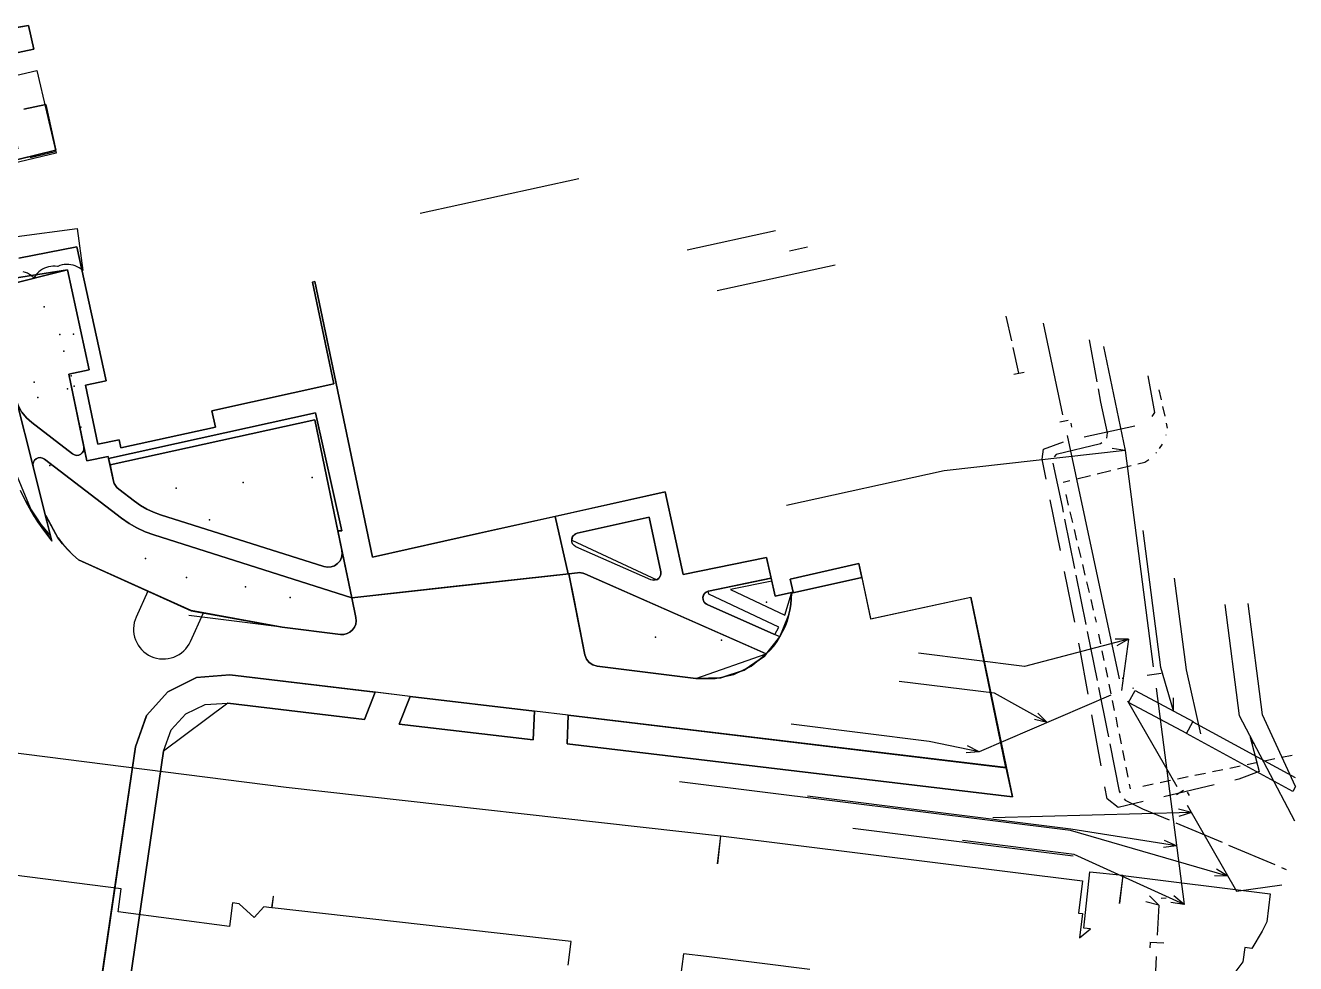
# Model space of a CAD drawing. Header units: metres. Extents: x 8858 to 9287, y -8974 to -8722.
# Drawn here: x 9143.1 to 9232.7, y -8821.9 to -8755.7 of the extents above; entities that cross this region are included whole.
import ezdxf

# ---------------------------------------------------------------- set-up
doc = ezdxf.new("R2010")
doc.units = ezdxf.units.M
for name, color, linetype in [('BOUNDARY', 7, 'Continuous'), ('CURB', 7, 'Continuous'), ('ELECTR_CABLE', 7, 'Continuous'), ('GAS', 7, 'Continuous'), ('GRASS', 7, 'Continuous'), ('GROUND', 7, 'Continuous'), ('HEAT', 7, 'Continuous'), ('LAMP', 7, 'Continuous'), ('OVERHEAD_POWER_LINE', 7, 'Continuous'), ('ROAD', 7, 'Continuous'), ('SEWER', 7, 'Continuous'), ('SIDEWALK_PATH', 7, 'Continuous'), ('TREE', 7, 'Continuous'), ('WATER_PIPELINE', 7, 'Continuous')]:
    doc.layers.add(name, color=color, linetype=linetype)

msp = doc.modelspace()

# ---------------------------------------------------------------- linework, layer by layer
at = {"layer": 'BOUNDARY'}
for points in [[(9111.205, -8761.26), (9143.347, -8755.734), (9143.713, -8757.412), (9142.177, -8757.746)], [(9143.024, -8761.655), (9144.566, -8761.318), (9145.264, -8764.538), (9141.237, -8765.515)], [(9142.661, -8772.156), (9146.757, -8771.351), (9148.825, -8780.819), (9147.374, -8781.117), (9148.229, -8785.281), (9149.732, -8784.973), (9149.856, -8785.542), (9156.518, -8784.075), (9156.264, -8782.936), (9164.881, -8781.017), (9163.363, -8773.841), (9163.534, -8773.805), (9167.59, -8793.243), (9175.135, -8791.566), (9188.245, -8788.651), (9189.499, -8794.488), (9195.377, -8793.277), (9195.978, -8796.011), (9197.26, -8795.721), (9197.046, -8794.8), (9201.891, -8793.706), (9202.721, -8797.601), (9209.779, -8796.07), (9212.717, -8810.176), (9181.32, -8806.417), (9181.397, -8804.411), (9179.016, -8804.126), (9178.937, -8806.131), (9169.471, -8805.03), (9170.258, -8803.078), (9167.779, -8802.775), (9167.03, -8804.706), (9157.398, -8803.553), (9152.862, -8806.933), (9150.341, -8824.183)]]:
    msp.add_lwpolyline(points, dxfattribs=at)
at = {"layer": 'CURB'}
for points in [[(9146.09, -8772.982), (9141.514, -8774.129)], [(9146.09, -8772.982), (9147.632, -8780.043), (9146.194, -8780.338), (9147.247, -8785.471)], [(9223.218, -8782.143), (9223.067, -8781.459)], [(9223.477, -8783.316), (9223.326, -8782.632)], [(9149.093, -8786.734), (9163.526, -8783.556)], [(9165.447, -8792.764), (9163.526, -8783.556)], [(9143.569, -8783.761), (9146.453, -8785.969)], [(9223.66, -8784.146), (9223.585, -8783.804)], [(9223.098, -8785.593), (9223.288, -8785.289)], [(9223.558, -8784.636), (9223.561, -8784.627)], [(9222.822, -8785.928), (9222.875, -8785.875)], [(9143.672, -8786.851), (9144.992, -8792.117)], [(9144.461, -8786.332), (9149.901, -8790.498)], [(9149.09, -8786.735), (9149.344, -8787.884)], [(9218.695, -8787.377), (9219.645, -8787.141)], [(9220.13, -8787.021), (9221.081, -8786.785)], [(9221.566, -8786.665), (9222.041, -8786.547)], [(9222.041, -8786.547), (9222.344, -8786.354)], [(9216.299, -8787.971), (9216.774, -8787.853)], [(9217.259, -8787.733), (9218.21, -8787.497)], [(9149.713, -8788.464), (9150.813, -8789.307)], [(9216.681, -8789.579), (9216.503, -8788.831)], [(9143.131, -8789.301), (9144.992, -8792.117)], [(9152.644, -8790.261), (9164.166, -8793.922)], [(9187.922, -8794.288), (9187.096, -8790.443), (9182.032, -8791.569)], [(9216.974, -8790.813), (9216.797, -8790.065)], [(9152.189, -8791.69), (9166.147, -8796.125)], [(9217.268, -8792.047), (9217.09, -8791.299)], [(9187.231, -8794.85), (9181.939, -8792.514)], [(9217.561, -8793.281), (9217.383, -8792.533)], [(9181.436, -8794.42), (9182.05, -8794.351)], [(9217.854, -8794.515), (9217.676, -8793.767)], [(9181.435, -8794.42), (9173.282, -8795.329)], [(9181.435, -8794.42), (9181.785, -8796.177)], [(9195.352, -8800.074), (9182.565, -8794.43)], [(9195.693, -8794.743), (9191.291, -8795.65)], [(9202.1, -8794.684), (9197.138, -8795.805)], [(9218.147, -8795.749), (9217.97, -8795.001)], [(9173.282, -8795.329), (9166.147, -8796.125)], [(9166.435, -8797.504), (9166.147, -8796.125)], [(9181.785, -8796.177), (9182.575, -8800.145)], [(9196.326, -8798.865), (9191.19, -8796.597)], [(9218.441, -8796.983), (9218.263, -8796.235)], [(9165.334, -8798.701), (9154.654, -8797.379)], [(9196.326, -8798.865), (9196.94, -8797.381)], [(9218.645, -8797.843), (9218.556, -8797.469)], [(9218.956, -8799.362), (9218.816, -8798.676)], [(9190.401, -8801.805), (9195.352, -8800.074)], [(9219.197, -8800.538), (9219.056, -8799.852)], [(9190.401, -8801.805), (9183.433, -8800.942)], [(9219.438, -8801.714), (9219.297, -8801.028)], [(9157.534, -8801.554), (9167.799, -8802.783)], [(9219.678, -8802.89), (9219.538, -8802.204)], [(9170.258, -8803.078), (9179.016, -8804.126)], [(9219.919, -8804.066), (9219.779, -8803.379)], [(9181.397, -8804.411), (9212.287, -8808.11)], [(9220.16, -8805.241), (9220.02, -8804.555)], [(9220.401, -8806.417), (9220.26, -8805.731)], [(9148.356, -8823.928), (9150.883, -8806.643)], [(9220.642, -8807.593), (9220.501, -8806.907)], [(9230.001, -8807.748), (9229.265, -8807.9)], [(9231.227, -8807.494), (9230.491, -8807.646)], [(9232.452, -8807.24), (9231.716, -8807.392)], [(9220.882, -8808.769), (9220.742, -8808.083)], [(9226.324, -8808.51), (9225.588, -8808.662)], [(9227.55, -8808.256), (9226.813, -8808.408)], [(9228.775, -8808.002), (9228.039, -8808.154)], [(9221.053, -8809.602), (9220.983, -8809.259)], [(9222.647, -8809.272), (9221.911, -8809.424)], [(9223.872, -8809.018), (9223.136, -8809.17)], [(9225.098, -8808.764), (9224.362, -8808.916)]]:
    msp.add_lwpolyline(points, dxfattribs=at)
at = {"layer": 'ELECTR_CABLE'}
for points in [[(9143.469, -8765.061), (9145.251, -8764.622)], [(9212.667, -8777.985), (9212.283, -8776.252)], [(9218.138, -8777.927), (9218.669, -8780.895)], [(9213.175, -8780.272), (9212.776, -8778.473)], [(9212.809, -8780.352), (9213.541, -8780.192)], [(9222.574, -8783.338), (9222.753, -8783.039), (9222.288, -8780.466)], [(9218.757, -8781.387), (9218.922, -8782.311), (9219.403, -8784.486), (9219.346, -8784.858)], [(9217.772, -8784.774), (9221.336, -8783.978)], [(9215.086, -8787.743), (9214.805, -8786.344), (9214.901, -8785.625), (9216.315, -8785.126)], [(9219.015, -8785.196), (9218.921, -8785.264), (9215.81, -8786.005), (9215.658, -8786.176)], [(9215.571, -8786.614), (9216.217, -8789.674), (9216.299, -8790.08)], [(9216.099, -8792.794), (9215.381, -8789.214)], [(9216.398, -8790.571), (9217.097, -8794.043)], [(9217.112, -8797.846), (9216.394, -8794.265)], [(9217.196, -8794.533), (9217.895, -8798.005)], [(9217.994, -8798.495), (9218.694, -8801.967)], [(9218.061, -8802.909), (9217.479, -8799.676), (9217.407, -8799.317)], [(9218.792, -8802.457), (9219.401, -8805.479), (9219.49, -8805.93)], [(9218.975, -8807.98), (9218.327, -8804.386)], [(9219.588, -8806.42), (9220.252, -8809.769), (9220.321, -8809.876)], [(9230.123, -8808.368), (9228.682, -8808.92), (9228.407, -8808.984)], [(9221.929, -8810.499), (9220.179, -8810.909), (9219.394, -8810.309), (9219.24, -8809.456)], [(9226.946, -8809.326), (9223.39, -8810.158)], [(9220.593, -8810.296), (9220.659, -8810.399), (9221.894, -8811), (9223.778, -8811.797)], [(9224.239, -8811.992), (9227.501, -8813.373)], [(9227.961, -8813.568), (9231.223, -8814.948)], [(9231.683, -8815.143), (9232.029, -8815.29)]]:
    msp.add_lwpolyline(points, dxfattribs=at)
at = {"layer": 'GAS'}
for points in [[(9228.727, -8804.44), (9227.711, -8796.59)], [(9230.344, -8804.381), (9229.328, -8796.531)], [(9232.637, -8811.876), (9228.727, -8804.44)], [(9232.682, -8809.435), (9230.344, -8804.381)]]:
    msp.add_lwpolyline(points, dxfattribs=at)
at = {"layer": 'GRASS'}
for points in [[(9146.09, -8772.982), (9140.379, -8773.875), (9140.787, -8775.342), (9140.758, -8775.147), (9140.768, -8774.952), (9140.815, -8774.763), (9140.899, -8774.585), (9141.016, -8774.427), (9141.161, -8774.296), (9141.328, -8774.195), (9141.514, -8774.129)], [(9163.526, -8783.556), (9164.9, -8790.142), (9165.162, -8791.396), (9165.443, -8791.407), (9163.588, -8783.069), (9148.995, -8786.286), (9149.093, -8786.734)], [(9149.093, -8786.734), (9149.344, -8787.884), (9149.396, -8788.052), (9149.477, -8788.207), (9149.583, -8788.345), (9149.713, -8788.464), (9150.813, -8789.307), (9151.238, -8789.604), (9151.687, -8789.863), (9152.156, -8790.082), (9152.644, -8790.261), (9164.166, -8793.922), (9164.423, -8793.968), (9164.68, -8793.946), (9164.923, -8793.859), (9165.139, -8793.711), (9165.308, -8793.511), (9165.419, -8793.279), (9165.467, -8793.026), (9165.447, -8792.764), (9163.526, -8783.556)], [(9166.147, -8796.125), (9152.189, -8791.69), (9151.58, -8791.467), (9150.994, -8791.193), (9150.433, -8790.869), (9149.901, -8790.498), (9144.461, -8786.332), (9144.324, -8786.258), (9144.175, -8786.23), (9144.024, -8786.247), (9143.882, -8786.311), (9143.767, -8786.416), (9143.691, -8786.548), (9143.658, -8786.696), (9143.672, -8786.851), (9144.526, -8790.26), (9145.4, -8791.857), (9145.731, -8792.286), (9146.085, -8792.696), (9146.461, -8793.086), (9146.86, -8793.453), (9154.824, -8797.03), (9161.24, -8798.194), (9165.334, -8798.701), (9165.572, -8798.702), (9165.801, -8798.648), (9166.011, -8798.541), (9166.192, -8798.386), (9166.332, -8798.192), (9166.421, -8797.974), (9166.456, -8797.742), (9166.435, -8797.504)], [(9187.096, -8790.443), (9182.032, -8791.569), (9181.873, -8791.635), (9181.748, -8791.747), (9181.668, -8791.895), (9181.641, -8792.065), (9187.637, -8794.849), (9187.779, -8794.753), (9187.879, -8794.619), (9187.929, -8794.459), (9187.922, -8794.288)], [(9195.352, -8800.074), (9182.565, -8794.43), (9182.441, -8794.385), (9182.312, -8794.356), (9182.182, -8794.345), (9182.05, -8794.351), (9181.435, -8794.42), (9181.785, -8796.177), (9182.575, -8800.145), (9182.684, -8800.44), (9182.875, -8800.682), (9183.13, -8800.855), (9183.433, -8800.942), (9190.401, -8801.805), (9191.766, -8801.82), (9193.081, -8801.525), (9194.294, -8800.937)], [(9202.1, -8794.684), (9201.891, -8793.706), (9197.046, -8794.8), (9197.26, -8795.721), (9197.138, -8795.749), (9197.138, -8795.805)], [(9195.693, -8794.743), (9195.743, -8794.944), (9192.843, -8795.542), (9196.667, -8797.345), (9197.138, -8795.805), (9197.091, -8796.605), (9196.938, -8797.389), (9196.682, -8798.146), (9196.326, -8798.865), (9195.964, -8798.705), (9196.257, -8798.195), (9191.303, -8795.859), (9191.262, -8795.656)], [(9197.138, -8795.805), (9197.138, -8795.749), (9195.978, -8796.011), (9195.743, -8794.944), (9192.843, -8795.542), (9196.667, -8797.345)], [(9191.303, -8795.859), (9191.262, -8795.657), (9191.12, -8795.72), (9191.007, -8795.821), (9190.929, -8795.951), (9190.893, -8796.102), (9190.906, -8796.256), (9190.963, -8796.397), (9191.059, -8796.514), (9191.19, -8796.597), (9195.9, -8798.676), (9195.964, -8798.705), (9196.257, -8798.195)], [(9167.777, -8802.781), (9157.534, -8801.554), (9155.198, -8801.734), (9153.174, -8802.747), (9151.667, -8804.436), (9150.883, -8806.643), (9148.368, -8823.845), (9150.341, -8824.183), (9152.862, -8806.934), (9153.398, -8805.439), (9154.43, -8804.304), (9155.812, -8803.639), (9157.398, -8803.553), (9167.03, -8804.706)], [(9170.258, -8803.078), (9169.471, -8805.03), (9178.937, -8806.131), (9179.016, -8804.126)], [(9181.397, -8804.411), (9181.32, -8806.417), (9212.717, -8810.176), (9212.287, -8808.11)]]:
    msp.add_lwpolyline(points, close=True, dxfattribs=at)
msp.add_lwpolyline([(9142.886, -8783.026), (9143.195, -8783.421), (9143.569, -8783.761), (9146.453, -8785.969), (9146.588, -8786.042), (9146.734, -8786.071), (9146.883, -8786.056), (9147.023, -8785.996), (9147.139, -8785.896), (9147.217, -8785.769), (9147.255, -8785.624), (9147.247, -8785.471), (9146.194, -8780.338), (9147.632, -8780.043), (9146.09, -8772.982), (9141.514, -8774.129)], dxfattribs=at)
at = {"layer": 'GROUND'}
for points in [[(9143.347, -8755.734), (9143.713, -8757.412), (9143.713, -8757.412), (9143.347, -8755.734), (9142.36, -8755.904), (9142.523, -8756.647), (9140.988, -8756.98), (9142.604, -8764.44), (9139.293, -8765.27), (9139.098, -8765.299), (9138.903, -8765.289), (9138.714, -8765.242), (9138.536, -8765.158), (9138.378, -8765.04), (9138.247, -8764.896), (9138.147, -8764.728), (9138.08, -8764.543), (9136.181, -8756.966), (9134.735, -8757.215)], [(9142.483, -8782.108), (9140.787, -8775.342), (9140.379, -8773.875), (9146.09, -8772.982), (9147.632, -8780.043), (9146.194, -8780.338), (9147.247, -8785.471), (9147.255, -8785.624), (9147.217, -8785.769), (9147.139, -8785.896), (9147.023, -8785.996), (9146.883, -8786.056), (9146.734, -8786.071), (9146.588, -8786.042), (9146.453, -8785.969), (9143.569, -8783.761), (9143.195, -8783.421), (9142.886, -8783.026), (9142.646, -8782.586)], [(9163.363, -8773.841), (9163.534, -8773.805), (9167.59, -8793.243), (9175.135, -8791.566), (9188.245, -8788.651), (9189.499, -8794.488), (9195.377, -8793.277), (9195.978, -8796.011), (9197.26, -8795.721), (9197.046, -8794.8), (9201.891, -8793.706), (9202.1, -8794.684), (9197.138, -8795.805), (9197.128, -8796.203), (9197.091, -8796.6), (9197.029, -8796.993), (9196.94, -8797.381), (9196.824, -8797.767), (9196.683, -8798.144), (9196.517, -8798.51), (9196.326, -8798.865), (9196.326, -8798.865), (9195.9, -8798.676), (9191.19, -8796.597), (9191.057, -8796.511), (9190.959, -8796.39), (9190.903, -8796.246), (9190.895, -8796.087), (9190.936, -8795.934), (9191.022, -8795.804), (9191.142, -8795.707), (9191.291, -8795.65), (9195.699, -8794.742), (9195.377, -8793.277), (9189.499, -8794.488), (9188.245, -8788.651), (9180.489, -8790.375), (9180.489, -8790.375), (9175.135, -8791.566), (9167.59, -8793.243), (9163.534, -8773.805), (9163.363, -8773.841)], [(9165.467, -8793.026), (9165.419, -8793.279), (9165.308, -8793.511), (9165.139, -8793.711), (9164.923, -8793.859), (9164.68, -8793.946), (9164.423, -8793.968), (9164.166, -8793.922), (9152.644, -8790.261), (9152.156, -8790.082), (9151.687, -8789.863), (9151.238, -8789.604), (9150.813, -8789.307), (9149.713, -8788.464), (9149.583, -8788.345), (9149.477, -8788.207), (9149.396, -8788.052), (9149.344, -8787.884), (9148.995, -8786.286), (9163.588, -8783.069), (9165.443, -8791.407), (9165.162, -8791.396), (9165.447, -8792.764)], [(9166.435, -8797.504), (9166.456, -8797.742), (9166.421, -8797.974), (9166.332, -8798.192), (9166.192, -8798.386), (9166.011, -8798.541), (9165.801, -8798.648), (9165.572, -8798.702), (9165.334, -8798.701), (9161.24, -8798.194), (9154.806, -8797.027), (9146.86, -8793.453), (9146.471, -8793.094), (9146.101, -8792.715), (9145.752, -8792.317), (9145.424, -8791.901), (9144.559, -8790.305), (9144.526, -8790.26), (9143.672, -8786.851), (9143.658, -8786.696), (9143.691, -8786.548), (9143.767, -8786.416), (9143.882, -8786.311), (9144.024, -8786.247), (9144.175, -8786.23), (9144.324, -8786.258), (9144.461, -8786.332), (9149.901, -8790.498), (9150.433, -8790.869), (9150.994, -8791.193), (9151.58, -8791.467), (9152.189, -8791.69), (9166.147, -8796.125)], [(9190.401, -8801.805), (9183.433, -8800.942), (9183.132, -8800.856), (9182.878, -8800.685), (9182.687, -8800.445), (9182.576, -8800.152), (9181.436, -8794.42), (9182.001, -8794.356), (9182.145, -8794.344), (9182.288, -8794.353), (9182.429, -8794.382), (9182.565, -8794.43), (9194.668, -8799.772), (9195.352, -8800.074), (9195.382, -8800.048), (9195.227, -8800.242), (9193.806, -8801.225), (9192.164, -8801.762)], [(9212.717, -8810.176), (9181.32, -8806.417), (9181.397, -8804.411), (9212.251, -8808.106), (9209.779, -8796.07)], [(9178.937, -8806.131), (9169.471, -8805.03), (9170.258, -8803.078), (9179.016, -8804.126)]]:
    msp.add_lwpolyline(points, close=True, dxfattribs=at)
msp.add_lwpolyline([(9148.356, -8823.928), (9149.485, -8816.203), (9150.883, -8806.643), (9151.667, -8804.436), (9153.174, -8802.747), (9155.198, -8801.734), (9157.534, -8801.554), (9167.777, -8802.781), (9167.03, -8804.706), (9157.398, -8803.553), (9152.862, -8806.933), (9150.341, -8824.183)], dxfattribs=at)
at = {"layer": 'HEAT'}
for points in [[(9133.181, -8805.882), (9161.518, -8809.478), (9192.141, -8812.907), (9191.918, -8814.895), (9192.166, -8812.911), (9217.658, -8816.098), (9217.374, -8818.37), (9217.658, -8818.406), (9217.443, -8820.123), (9218.227, -8819.475), (9217.741, -8819.421), (9218.185, -8815.446), (9220.494, -8815.703), (9220.272, -8817.691), (9220.519, -8815.706), (9230.895, -8816.998), (9230.648, -8818.983), (9230.336, -8819.64), (9229.596, -8820.868), (9229.094, -8820.805), (9228.971, -8821.796), (9228.111, -8822.944)], [(9181.405, -8822.05), (9181.616, -8820.363), (9160.515, -8818), (9160.607, -8817.178), (9160.587, -8817.2), (9160.486, -8817.996), (9159.934, -8817.926), (9159.266, -8818.67), (9158.192, -8817.705), (9157.736, -8817.647), (9157.514, -8819.316), (9149.67, -8818.271), (9149.885, -8816.651), (9134.585, -8814.709)], [(9198.43, -8822.341), (9191.144, -8821.429), (9189.524, -8821.248), (9189.3, -8823.037)]]:
    msp.add_lwpolyline(points, dxfattribs=at)
at = {"layer": 'LAMP'}
for p in [(9195.382, -8796.418), (9187.547, -8798.91)]:
    msp.add_point(p, dxfattribs=at)
at = {"layer": 'OVERHEAD_POWER_LINE'}
for points in [[(9229.475, -8805.953), (9230.123, -8808.368)], [(9229.734, -8806.401), (9229.475, -8805.953)]]:
    msp.add_lwpolyline(points, dxfattribs=at)
at = {"layer": 'ROAD'}
msp.add_lwpolyline([(9141.947, -8786.141), (9143.707, -8790.33), (9143.708, -8790.333), (9144.872, -8791.718), (9144.875, -8791.72), (9144.879, -8791.721), (9144.882, -8791.721), (9144.886, -8791.719), (9144.888, -8791.716), (9144.89, -8791.713), (9144.889, -8791.709), (9144.527, -8790.261), (9144.559, -8790.304), (9144.559, -8790.305), (9145.424, -8791.9), (9145.425, -8791.901), (9145.752, -8792.317), (9146.101, -8792.715), (9146.102, -8792.715), (9146.471, -8793.094), (9146.859, -8793.452), (9146.862, -8793.454), (9151.756, -8795.655), (9150.936, -8797.479), (9150.861, -8797.671), (9150.805, -8797.869), (9150.769, -8798.072), (9150.752, -8798.277), (9150.756, -8798.483), (9150.78, -8798.688), (9150.824, -8798.889), (9150.888, -8799.086), (9150.971, -8799.274), (9151.071, -8799.454), (9151.189, -8799.623), (9151.323, -8799.78), (9151.471, -8799.923), (9151.633, -8800.051), (9151.806, -8800.162), (9151.99, -8800.255), (9152.182, -8800.331), (9152.38, -8800.387), (9152.583, -8800.423), (9152.789, -8800.439), (9152.995, -8800.435), (9153.199, -8800.411), (9153.401, -8800.367), (9153.597, -8800.304), (9153.785, -8800.221), (9153.965, -8800.12), (9154.134, -8800.003), (9154.291, -8799.869), (9154.434, -8799.72), (9154.562, -8799.559), (9154.673, -8799.385), (9154.767, -8799.202), (9155.674, -8797.184), (9161.24, -8798.195), (9165.333, -8798.701), (9165.334, -8798.701), (9165.571, -8798.702), (9165.574, -8798.702), (9165.8, -8798.648), (9165.802, -8798.647), (9166.01, -8798.542), (9166.012, -8798.54), (9166.192, -8798.387), (9166.193, -8798.385), (9166.331, -8798.194), (9166.332, -8798.191), (9166.42, -8797.976), (9166.421, -8797.973), (9166.456, -8797.743), (9166.456, -8797.741), (9166.435, -8797.505), (9166.435, -8797.504), (9166.147, -8796.126), (9166.147, -8796.125), (9166.148, -8796.125), (9181.435, -8794.42), (9181.436, -8794.42), (9181.436, -8794.421), (9182.576, -8800.152), (9182.577, -8800.153), (9182.687, -8800.444), (9182.688, -8800.447), (9182.877, -8800.684), (9182.879, -8800.686), (9183.131, -8800.855), (9183.133, -8800.856), (9183.432, -8800.942), (9183.434, -8800.942), (9190.401, -8801.805), (9190.402, -8801.805), (9192.162, -8801.763), (9192.165, -8801.762), (9193.804, -8801.226), (9193.807, -8801.224), (9195.226, -8800.243), (9195.228, -8800.241), (9196.326, -8798.865), (9196.327, -8798.864), (9196.517, -8798.51), (9196.683, -8798.144), (9196.683, -8798.143), (9196.824, -8797.767), (9196.94, -8797.382), (9196.94, -8797.381), (9197.029, -8796.993), (9197.092, -8796.6), (9197.092, -8796.599), (9197.128, -8796.204), (9197.128, -8796.203), (9197.138, -8795.806), (9197.139, -8795.805), (9202.099, -8794.685), (9202.1, -8794.685), (9202.719, -8797.592), (9202.721, -8797.595), (9202.723, -8797.598), (9202.727, -8797.599), (9202.731, -8797.599), (9209.778, -8796.071), (9209.779, -8796.071), (9212.251, -8808.105), (9212.251, -8808.106), (9212.25, -8808.106), (9181.397, -8804.412), (9179.016, -8804.126), (9170.259, -8803.078), (9167.799, -8802.783), (9157.535, -8801.554), (9157.533, -8801.554), (9155.2, -8801.734), (9155.197, -8801.735), (9153.176, -8802.746), (9153.173, -8802.748), (9151.668, -8804.435), (9151.666, -8804.438), (9150.884, -8806.643), (9150.883, -8806.644), (9149.485, -8816.203), (9148.356, -8823.928)], dxfattribs=at)
at = {"layer": 'SEWER'}
for points in [[(9138.387, -8760.208), (9143.932, -8758.913), (9145.296, -8764.756), (9141.641, -8765.609)], [(9182.152, -8766.557), (9170.967, -8769.005)], [(9142.511, -8770.634), (9146.783, -8770.069), (9147.174, -8773.031), (9147.173, -8773.029), (9147.053, -8772.927), (9146.924, -8772.838), (9146.786, -8772.762), (9146.642, -8772.7), (9146.493, -8772.652), (9146.339, -8772.619), (9146.183, -8772.601), (9146.026, -8772.598), (9145.87, -8772.611), (9145.715, -8772.639), (9145.564, -8772.682), (9145.418, -8772.74), (9145.402, -8772.749), (9145.383, -8772.745), (9145.227, -8772.727), (9145.07, -8772.724), (9144.914, -8772.737), (9144.759, -8772.766), (9144.608, -8772.809), (9144.462, -8772.866), (9144.323, -8772.938), (9144.191, -8773.023), (9144.068, -8773.121), (9143.955, -8773.23), (9143.853, -8773.35), (9143.764, -8773.479), (9143.721, -8773.557), (9143.659, -8773.493), (9143.539, -8773.392), (9143.41, -8773.302), (9143.273, -8773.226), (9143.129, -8773.164), (9142.979, -8773.116)], [(9196.011, -8770.24), (9189.792, -8771.601)], [(9198.273, -8771.374), (9196.991, -8771.654)], [(9200.216, -8772.652), (9191.908, -8774.471)], [(9214.878, -8776.749), (9216.259, -8783.205)], [(9216.638, -8783.615), (9216.066, -8783.738)], [(9216.917, -8784.076), (9216.859, -8783.805)], [(9216.573, -8784.672), (9220.243, -8801.837)], [(9223.181, -8801.036), (9221.931, -8791.375)], [(9224.99, -8801.201), (9224.154, -8794.741)], [(9220.894, -8799.051), (9213.558, -8800.971)], [(9220.894, -8799.051), (9219.96, -8799.037)], [(9220.894, -8799.051), (9220.087, -8799.521)], [(9220.894, -8799.051), (9220.419, -8802.661)], [(9213.558, -8800.971), (9206.089, -8800.037)], [(9224.075, -8804.105), (9223.181, -8801.036)], [(9226.001, -8805.715), (9224.99, -8801.201)], [(9211.455, -8802.857), (9204.741, -8802.018)], [(9220.504, -8801.823), (9220.445, -8801.819)], [(9219.646, -8802.994), (9210.383, -8806.989)], [(9215.177, -8804.921), (9211.455, -8802.857)], [(9220.911, -8803.509), (9221.366, -8802.658)], [(9221.248, -8802.541), (9221.238, -8802.483)], [(9221.366, -8802.658), (9225.459, -8804.844)], [(9224.075, -8804.105), (9224.064, -8803.171)], [(9220.841, -8803.383), (9224.301, -8809.446)], [(9225.004, -8805.696), (9220.911, -8803.509)], [(9206.843, -8806.258), (9197.106, -8805.041)], [(9215.177, -8804.921), (9214.269, -8804.704)], [(9215.177, -8804.921), (9214.511, -8804.266)], [(9224.994, -8805.707), (9225.447, -8804.876)], [(9225.447, -8804.876), (9232.647, -8808.8)], [(9232.485, -8809.79), (9224.994, -8805.707)], [(9210.383, -8806.989), (9206.843, -8806.258)], [(9210.383, -8806.989), (9209.552, -8806.562)], [(9210.383, -8806.989), (9209.451, -8807.052)], [(9216.815, -8812.551), (9189.238, -8809.103)], [(9232.682, -8809.429), (9232.485, -8809.79)], [(9224.786, -8809.722), (9224.278, -8810.012)], [(9225.192, -8810.077), (9225.054, -8809.836)], [(9225.341, -8811.269), (9211.337, -8811.652)], [(9225.341, -8811.269), (9224.434, -8811.044)], [(9225.341, -8811.269), (9224.448, -8811.543)], [(9225.044, -8810.749), (9228.504, -8816.812)], [(9227.899, -8815.752), (9216.815, -8812.551)], [(9227.899, -8815.752), (9226.965, -8815.742)], [(9227.899, -8815.752), (9227.104, -8815.262)], [(9228.504, -8816.812), (9231.713, -8816.378)]]:
    msp.add_lwpolyline(points, dxfattribs=at)
at = {"layer": 'SIDEWALK_PATH'}
for points in [[(9142.177, -8757.746), (9143.713, -8757.412), (9143.347, -8755.734), (9142.36, -8755.904)], [(9141.237, -8765.515), (9145.264, -8764.538), (9144.566, -8761.318), (9143.024, -8761.655)], [(9140.379, -8773.875), (9146.09, -8772.982), (9147.632, -8780.043), (9146.194, -8780.338), (9147.45, -8786.462), (9148.965, -8786.151), (9148.995, -8786.286), (9163.588, -8783.069), (9165.443, -8791.407), (9165.162, -8791.396), (9166.148, -8796.125), (9181.389, -8794.425), (9180.489, -8790.375), (9175.135, -8791.566), (9167.59, -8793.243), (9163.534, -8773.805), (9163.363, -8773.841), (9164.881, -8781.017), (9156.264, -8782.936), (9156.518, -8784.075), (9149.856, -8785.542), (9149.732, -8784.973), (9148.229, -8785.281), (9147.374, -8781.117), (9148.825, -8780.819), (9146.757, -8771.351), (9142.661, -8772.156)], [(9142.483, -8782.108), (9143.672, -8786.851), (9143.658, -8786.696), (9143.691, -8786.548), (9143.767, -8786.416), (9143.882, -8786.311), (9144.024, -8786.247), (9144.175, -8786.23), (9144.324, -8786.258), (9144.461, -8786.332), (9149.901, -8790.498), (9150.433, -8790.869), (9150.994, -8791.193), (9151.58, -8791.467), (9152.189, -8791.69), (9166.147, -8796.125), (9165.447, -8792.764), (9165.467, -8793.026), (9165.419, -8793.279), (9165.308, -8793.511), (9165.139, -8793.711), (9164.923, -8793.859), (9164.68, -8793.946), (9164.423, -8793.968), (9164.166, -8793.922), (9152.644, -8790.261), (9152.156, -8790.082), (9151.687, -8789.863), (9151.238, -8789.604), (9150.813, -8789.307), (9149.713, -8788.464), (9149.583, -8788.345), (9149.477, -8788.207), (9149.396, -8788.052), (9149.344, -8787.884), (9148.965, -8786.151), (9147.45, -8786.462), (9147.247, -8785.471), (9147.255, -8785.624), (9147.217, -8785.769), (9147.139, -8785.896), (9147.023, -8785.996), (9146.883, -8786.056), (9146.734, -8786.071), (9146.588, -8786.042), (9146.453, -8785.969), (9143.569, -8783.761), (9143.195, -8783.421), (9142.886, -8783.026)], [(9142.768, -8788.537), (9143.131, -8789.301), (9143.536, -8790.043), (9143.982, -8790.762), (9144.467, -8791.453), (9144.992, -8792.117), (9143.672, -8786.851), (9142.483, -8782.108)]]:
    msp.add_lwpolyline(points, dxfattribs=at)
for points in [[(9191.291, -8795.65), (9195.699, -8794.742), (9195.377, -8793.277), (9189.499, -8794.488), (9188.245, -8788.651), (9180.489, -8790.375), (9181.389, -8794.425), (9182.001, -8794.356), (9182.145, -8794.344), (9182.288, -8794.353), (9182.429, -8794.382), (9182.565, -8794.43), (9194.668, -8799.772), (9195.352, -8800.074), (9195.645, -8799.813), (9195.906, -8799.523), (9196.134, -8799.206), (9196.326, -8798.865), (9195.9, -8798.676), (9191.19, -8796.597), (9191.057, -8796.511), (9190.959, -8796.39), (9190.903, -8796.246), (9190.895, -8796.087), (9190.936, -8795.934), (9191.022, -8795.804), (9191.142, -8795.707)], [(9187.231, -8794.85), (9181.939, -8792.514), (9181.806, -8792.428), (9181.709, -8792.309), (9181.653, -8792.165), (9181.643, -8792.008), (9181.683, -8791.855), (9181.767, -8791.725), (9181.885, -8791.627), (9182.032, -8791.569), (9187.096, -8790.443), (9187.922, -8794.288), (9187.932, -8794.425), (9187.905, -8794.558), (9187.843, -8794.679), (9187.749, -8794.78), (9187.63, -8794.852), (9187.5, -8794.888), (9187.364, -8794.888)], [(9181.641, -8792.065), (9187.637, -8794.849), (9187.537, -8794.882), (9187.433, -8794.893), (9187.329, -8794.882), (9187.229, -8794.849), (9181.939, -8792.514), (9181.818, -8792.438), (9181.724, -8792.333), (9181.664, -8792.207)]]:
    msp.add_lwpolyline(points, close=True, dxfattribs=at)
at = {"layer": 'TREE'}
for p in [(9144.451, -8775.597), (9145.548, -8777.538), (9146.519, -8777.524), (9145.835, -8778.721), (9143.734, -8780.906), (9146.364, -8780.46), (9146.084, -8781.372), (9146.56, -8781.192), (9143.994, -8781.997), (9147.043, -8784.076), (9144.848, -8786.781), (9158.47, -8787.978), (9163.336, -8787.634), (9153.75, -8788.39), (9156.095, -8790.609), (9151.59, -8793.358), (9154.488, -8794.699), (9158.634, -8795.341), (9161.8, -8796.102), (9192.206, -8799.103)]:
    msp.add_point(p, dxfattribs=at)
at = {"layer": 'WATER_PIPELINE'}
for points in [[(9219.129, -8778.4), (9220.674, -8785.728)], [(9220.674, -8785.728), (9207.913, -8787.169)], [(9220.674, -8785.728), (9219.752, -8785.581)], [(9220.674, -8785.728), (9222.651, -8800.999)], [(9207.913, -8787.169), (9196.795, -8789.603)], [(9223.214, -8801.473), (9222.224, -8801.601)], [(9222.843, -8802.487), (9224.82, -8817.758)], [(9216.83, -8812.45), (9198.26, -8810.128)], [(9217.004, -8814.339), (9201.457, -8812.395)], [(9224.285, -8813.624), (9216.83, -8812.45)], [(9217.059, -8814.24), (9209.199, -8813.257)], [(9224.285, -8813.624), (9223.357, -8813.731)], [(9224.285, -8813.624), (9223.435, -8813.237)], [(9224.82, -8817.758), (9217.059, -8814.24)], [(9223.029, -8817.807), (9222.124, -8817.575)], [(9223.029, -8817.807), (9222.374, -8817.141)], [(9223.566, -8817.325), (9223.204, -8817.335)], [(9224.82, -8817.758), (9223.897, -8817.614)], [(9224.82, -8817.758), (9224.104, -8817.159)], [(9223.029, -8817.807), (9222.926, -8819.928)], [(9223.397, -8820.493), (9222.401, -8820.445)], [(9222.433, -8820.446), (9222.416, -8820.808)], [(9222.854, -8821.426), (9222.751, -8823.547)]]:
    msp.add_lwpolyline(points, dxfattribs=at)

doc.saveas('drawing.dxf')
